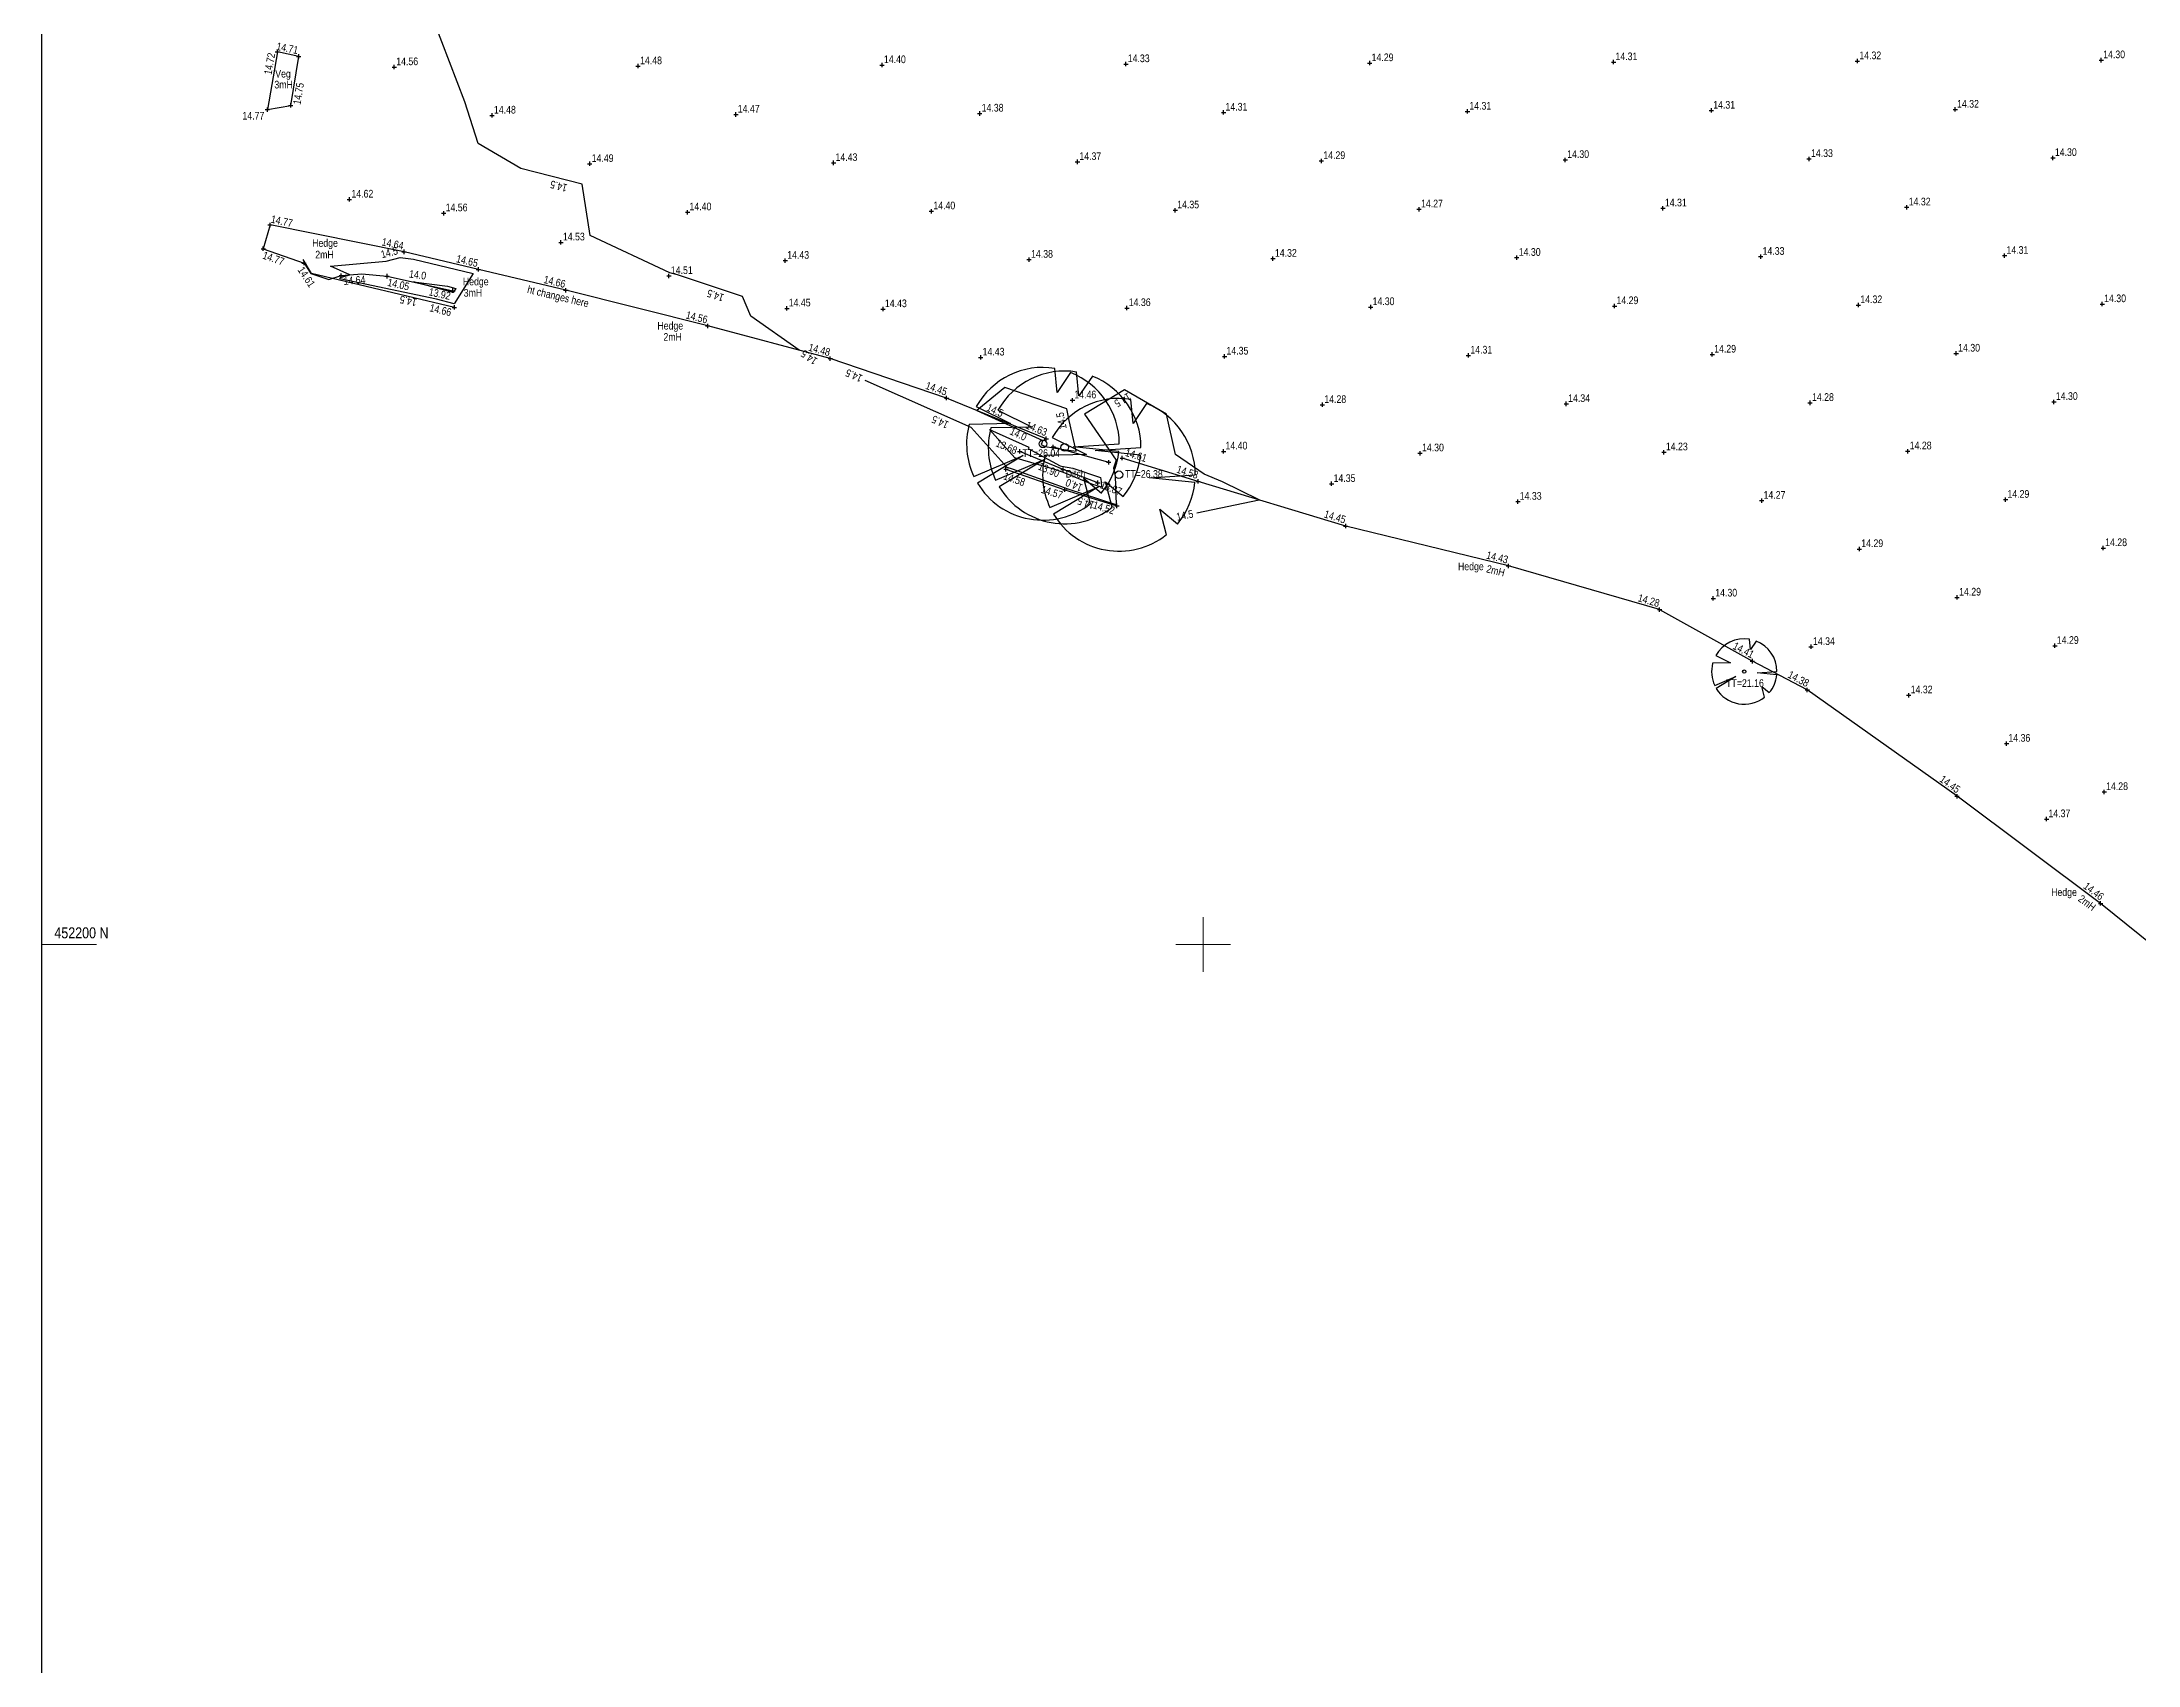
# Model space of a CAD drawing. Extents: x 452260 to 454003, y 451265 to 453203.
# Drawn here: x 452893.5 to 453085.7, y 452134 to 452282.7 of the extents above; entities that cross this region are included whole.
import ezdxf
from ezdxf.enums import TextEntityAlignment as Align

# ---------------------------------------------------------------- set-up
doc = ezdxf.new("R2010")
doc.units = 0
doc.header["$LTSCALE"] = 0.7
doc.header["$MEASUREMENT"] = 0
doc.header["$PDMODE"] = 2
doc.header["$PDSIZE"] = 0.2
doc.linetypes.add('DASHED', pattern=[5442.857143, 3628.571429, -1814.285714])
for name, color, linetype, lineweight in [('Border', 7, 'Continuous', 25), ('FFS_Tree Top Levels', 94, 'Continuous', 25), ('FPS_Bottom of Bank', 7, 'DASHED', 25), ('FPS_Contours-Minor', 184, 'Continuous', 25), ('FPS_Grid', 7, 'Continuous', 13), ('FPS_Hedge', 86, 'Continuous', 25), ('FPS_Hedge Top Level', 7, 'Continuous', 25), ('FPS_Levels', 7, 'Continuous', 25), ('FPS_Spot Levels', 7, 'Continuous', 25), ('FPS_Text', 7, 'Continuous', 25), ('FPS_Top of Bank', 7, 'DASHED', 25), ('FPS_Tree Canopy', 3, 'Continuous', 25), ('FPS_Trees', 77, 'Continuous', 25), ('FPS_Vegetation', 3, 'Continuous', 25)]:
    doc.layers.add(name, color=color, linetype=linetype, lineweight=lineweight)
doc.styles.add('Default', font='ARIALN.TTF')
doc.styles.get("Standard").update_dxf_attribs({"font": 'ARIALN.TTF'})

# ---------------------------------------------------------------- blocks, each defined once
blk = doc.blocks.new('Tree1R')
at = {"layer": 'FPS_Trees', "color": 77, "linetype": 'Continuous', "lineweight": 25}
for points in [[(0.363, 0.931, 0), (0.187, 0.673, 0), (0.157, 0.987, 0)], [(-0.873, 0.486, 0), (-0.424, 0.264, 0), (-0.967, 0.254, 0)], [(-0.904, -0.429, 0), (-0.257, -0.156, 0), (-0.857, -0.517, 0)], [(0.995, -0.101, 0), (0.398, -0.041, 0), (1, -0.001, 0)], [(0.622, -0.785, 0), (0.536, -0.452, 0), (0.765, -0.645, 0)]]:
    blk.add_polyline3d(points, dxfattribs=at)
at = {"layer": 'FPS_Trees', "color": 42, "linetype": 'Continuous', "lineweight": 25}
blk.add_circle((0, -0.001), 0.05, dxfattribs=at)
at = {"layer": 'FPS_Trees', "color": 77, "linetype": 'Continuous', "lineweight": 25}
for start, end in [(80.968, 150.872), (0, 68.758), (165.198, 205.304), (319.896, 354.273), (211.031, 308.435)]:
    blk.add_arc((0, -0.001), 1, start, end, dxfattribs=at)

msp = doc.modelspace()

# ---------------------------------------------------------------- linework, layer by layer
at = {"layer": 'Border'}
msp.add_lwpolyline([(452893.52, 452312.76), (453432.15, 452312.76), (453432.15, 451898.65), (452893.52, 451898.65)], close=True, dxfattribs=at)
at = {"layer": 'FPS_Bottom of Bank'}
msp.add_polyline3d([(452990.34, 452242.33, 13.87), (452987.15, 452243.53, 13.9), (452983.19, 452245.2, 13.68)], dxfattribs=at)
for p in [(452983.19, 452245.2, 13.68), (452987.15, 452243.53, 13.9), (452990.34, 452242.33, 13.87)]:
    msp.add_point(p, dxfattribs=at)
at = {"layer": 'FPS_Contours-Minor', "elevation": 14.5, "flags": 128}
for points in [[(452962.95, 452254.47), (452958.54, 452257.58), (452957.77, 452259.39), (452951.81, 452261.39), (452951.1, 452261.58), (452943.79, 452265), (452943.07, 452269.68), (452937.44, 452271.12), (452933.52, 452273.41), (452932.31, 452277.23), (452928.79, 452286.4), (452922.94, 452288.38), (452922.89, 452288.44), (452922.89, 452288.46), (452922.88, 452288.49), (452921.46, 452295.62), (452920.64, 452302.08), (452919.91, 452303.33), (452918.9, 452303.56), (452917.31, 452299.85)], [(452999.42, 452239.57), (453005.14, 452240.76), (453001.76, 452242.41), (453000.1, 452243.11), (452997.46, 452244.91), (452996.63, 452248.6), (452992.78, 452250.83), (452989.11, 452248.62), (452992.01, 452244.41), (452991.79, 452243.66), (452991.92, 452242.93), (452992.03, 452240.3), (452987.61, 452241.75), (452987.3, 452241.87), (452982.53, 452243.57), (452982.04, 452243.72), (452978.73, 452247.4), (452969.01, 452251.69)]]:
    msp.add_lwpolyline(points, dxfattribs=at)
at = {"layer": 'FPS_Contours-Minor', "flags": 128}
for points, elevation in [([(452921.76, 452261.38), (452919.97, 452262.18), (452925.1, 452262.64), (452926.37, 452262.96), (452927.59, 452262.81), (452933.06, 452261.49), (452931.31, 452258.73), (452929.71, 452259.16), (452920.84, 452261.02), (452920.91, 452261.14)], 14.5), ([(452931.22, 452259.76), (452927.58, 452260.73), (452930.71, 452260.33), (452931.47, 452260.14)], 14), ([(452985.5, 452245.65), (452986.28, 452245.53), (452987.01, 452245.4), (452988.37, 452245.21), (452987.71, 452248.02), (452987.49, 452249.1), (452981.82, 452251.07), (452979.25, 452248.95), (452985.3, 452246.2), (452985.14, 452245.84)], 14.5), ([(452988.04, 452243.67), (452990.6, 452242.81), (452990.66, 452242.45), (452990.68, 452241.91), (452989.78, 452242.21), (452987.18, 452243.25), (452986.39, 452243.54), (452982.74, 452244.62), (452980.41, 452247.22), (452984.01, 452245.58), (452983.95, 452245.45), (452986.88, 452243.88), (452987.01, 452243.86)], 14)]:
    msp.add_lwpolyline(points, close=True, dxfattribs=dict(at, elevation=elevation))
at = {"layer": 'FPS_Grid'}
for p, q in [((453000, 452197.5), (453000, 452202.5)), ((452893.52, 452200), (452898.52, 452200)), ((452997.5, 452200), (453002.5, 452200))]:
    msp.add_line(p, q, dxfattribs=at)
at = {"layer": 'FPS_Hedge'}
msp.add_line((453041.85, 452230.7, 14.28), (453050.36, 452225.97, 14.41), dxfattribs=at)
for points in [[(452985.62, 452246.36, 14.63), (452976.48, 452250.08, 14.45), (452965.81, 452253.7, 14.48), (452954.58, 452256.7, 14.56), (452941.56, 452259.97, 14.66), (452933.54, 452261.88, 14.65), (452926.73, 452263.49, 14.64), (452914.44, 452265.96, 14.77), (452913.81, 452263.78, 14.77), (452917.56, 452262.46, 14.61), (452918.19, 452261.52, 14.68), (452919.82, 452260.96, 14.61), (452920.97, 452261.31, 14.64), (452922.86, 452261.46, 14.31), (452925.17, 452261.26, 14.05), (452931.21, 452259.93, 13.92)], [(453041.85, 452230.7, 14.28), (453027.99, 452234.7, 14.43), (453013.07, 452238.36, 14.45), (452999.54, 452242.45, 14.53), (452992.59, 452244.59, 14.61)], [(453173.44, 452136.38, 14.19), (453164.95, 452142.94, 14.32), (453152.51, 452151.28, 14.3), (453138.52, 452161, 14.38), (453126.85, 452169.71, 14.36), (453116.96, 452176.48, 14.37), (453100.26, 452188.07, 14.45), (453094.2, 452194.17, 14.39), (453082.29, 452203.77, 14.46), (453069.14, 452213.59, 14.45), (453055.39, 452223.34, 14.38), (453050.36, 452225.97, 14.41)]]:
    msp.add_polyline3d(points, dxfattribs=at)
for p in [(452914.44, 452265.96, 14.77), (452913.81, 452263.78, 14.77), (452917.56, 452262.46, 14.61), (452926.73, 452263.49, 14.64), (452920.97, 452261.31, 14.64), (452925.17, 452261.26, 14.05), (452933.54, 452261.88, 14.65), (452931.21, 452259.93, 13.92), (452941.56, 452259.97, 14.66), (452954.58, 452256.7, 14.56), (452965.81, 452253.7, 14.48), (452976.48, 452250.08, 14.45), (452985.62, 452246.36, 14.63), (452992.59, 452244.59, 14.61), (452999.54, 452242.45, 14.53), (453013.07, 452238.36, 14.45), (453027.99, 452234.7, 14.43), (453041.85, 452230.7, 14.28), (453050.36, 452225.97, 14.41), (453055.39, 452223.34, 14.38), (453069.14, 452213.59, 14.45), (453082.29, 452203.77, 14.46)]:
    msp.add_point(p, dxfattribs=at)
at = {"layer": 'FPS_Spot Levels'}
for p in [(452925.83, 452280.43, 14.56), (452948.19, 452280.52, 14.48), (452970.56, 452280.61, 14.4), (452992.92, 452280.7, 14.33), (453015.28, 452280.79, 14.29), (453037.64, 452280.88, 14.31), (453060, 452280.97, 14.32), (453082.36, 452281.06, 14.3), (452934.8, 452275.99, 14.48), (452957.16, 452276.08, 14.47), (452979.52, 452276.17, 14.38), (453001.88, 452276.27, 14.31), (453024.24, 452276.36, 14.31), (453046.6, 452276.45, 14.31), (453068.96, 452276.54, 14.32), (453055.56, 452272.01, 14.33), (453077.92, 452272.1, 14.3), (452943.76, 452271.56, 14.49), (452966.12, 452271.65, 14.43), (452988.48, 452271.74, 14.37), (453010.84, 452271.83, 14.29), (453033.2, 452271.92, 14.3), (452921.72, 452268.29, 14.62), (452930.36, 452267.03, 14.56), (452952.72, 452267.12, 14.4), (452975.08, 452267.21, 14.4), (452997.44, 452267.3, 14.35), (453019.8, 452267.39, 14.27), (453042.16, 452267.48, 14.31), (453064.52, 452267.58, 14.32), (452941.11, 452264.36, 14.53), (452961.68, 452262.69, 14.43), (452984.04, 452262.78, 14.38), (453006.4, 452262.87, 14.32), (453028.76, 452262.96, 14.3), (453051.13, 452263.05, 14.33), (453073.49, 452263.14, 14.31), (452951.02, 452261.28, 14.51), (453060.09, 452258.61, 14.32), (453082.45, 452258.7, 14.3), (452961.83, 452258.31, 14.45), (452970.65, 452258.25, 14.43), (452993.01, 452258.34, 14.36), (453015.37, 452258.43, 14.3), (453037.73, 452258.52, 14.29), (452979.61, 452253.81, 14.43), (453001.97, 452253.9, 14.35), (453024.33, 452254, 14.31), (453046.69, 452254.09, 14.29), (453069.05, 452254.18, 14.3), (452988.02, 452249.88, 14.46), (453010.93, 452249.47, 14.28), (453033.29, 452249.56, 14.34), (453055.65, 452249.65, 14.28), (453078.01, 452249.74, 14.3), (453001.88, 452245.2, 14.4), (453042.25, 452245.12, 14.23), (453064.61, 452245.21, 14.28), (453019.89, 452245.03, 14.3), (453011.78, 452242.23, 14.35), (453028.86, 452240.6, 14.33), (453051.22, 452240.69, 14.27), (453073.58, 452240.78, 14.29), (453060.18, 452236.25, 14.29), (453082.54, 452236.34, 14.28), (453046.78, 452231.73, 14.3), (453069.14, 452231.82, 14.29), (453055.74, 452227.29, 14.34), (453078.1, 452227.38, 14.29), (453064.7, 452222.85, 14.32), (453073.67, 452218.42, 14.36), (453082.63, 452213.98, 14.28), (453077.34, 452211.49, 14.37)]:
    msp.add_point(p, dxfattribs=at)
at = {"layer": 'FPS_Top of Bank'}
for points in [[(452931.34, 452258.4, 14.66), (452918.23, 452261.49, 14.68), (452917.48, 452262.8, 14.66)], [(452986.25, 452245.61, 14.52), (452991.34, 452244.2, 14.37)], [(452981.92, 452243.57, 14.58), (452987.32, 452241.68, 14.57), (452992.1, 452240.21, 14.52)]]:
    msp.add_polyline3d(points, dxfattribs=at)
for p in [(452931.34, 452258.4, 14.66), (452986.25, 452245.61, 14.52), (452981.92, 452243.57, 14.58), (452991.34, 452244.2, 14.37), (452987.32, 452241.68, 14.57), (452992.1, 452240.21, 14.52)]:
    msp.add_point(p, dxfattribs=at)
at = {"layer": 'FPS_Vegetation'}
msp.add_polyline3d([(452916.34, 452276.91, 14.75), (452917.07, 452281.41, 14.71), (452915.12, 452281.81, 14.72), (452914.19, 452276.53, 14.77)], close=True, dxfattribs=at)
for p in [(452915.12, 452281.81, 14.72), (452917.07, 452281.41, 14.71), (452914.19, 452276.53, 14.77), (452916.34, 452276.91, 14.75)]:
    msp.add_point(p, dxfattribs=at)

# ---------------------------------------------------------------- block references
at = {"layer": 'FPS_Tree Canopy'}
for p, xscale, yscale, zscale in [((452985.31, 452245.9, 14.57), 7, 7, 7), ((452987.3, 452245.57, 14.55), 7, 7, 7), ((452992.28, 452243.06, 14.64), 7, 7, 7), ((453049.62, 452225.02, 14.44), 3, 3, 3)]:
    msp.add_blockref('Tree1R', p, dxfattribs=dict(at, xscale=xscale, yscale=yscale, zscale=zscale))

# ---------------------------------------------------------------- texts
at = {"layer": 'FFS_Tree Top Levels', "style": 'Default'}
for s, p in [('TT=26.04', (452983.43, 452244.69)), ('TT=26.38', (452992.84, 452242.78)), ('TT=21.16', (453047.96, 452223.61))]:
    msp.add_text(s, height=0.7, dxfattribs=at).set_placement(p)
at = {"layer": 'FPS_Contours-Minor', "style": 'Default'}
for s, rotation, p in [('14.5', 165.6395, (452940.99, 452269.85, 14.5)), ('14.5', 14.5725, (452925.46, 452263.09, 14.5)), ('14.0', 352.6446, (452927.93, 452261.04, 14)), ('14.5', 168.1334, (452927.18, 452259.33, 14.5)), ('14.5', 161.4518, (452955.39, 452259.82, 14.5)), ('14.5', 335.5213, (452980.78, 452248.64, 14.5)), ('14.5', 211.0692, (452992.44, 452250.21, 14.5)), ('14.5', 156.1601, (452976.02, 452248.21, 14.5)), ('14.0', 335.5213, (452982.91, 452246.47, 14)), ('14.5', 101.4545, (452987.34, 452248.07, 14.5)), ('14.0', 158.0789, (452988.29, 452242.43, 14)), ('14.5', 161.8324, (452989.36, 452240.8, 14.5))]:
    msp.add_text(s, height=0.7, rotation=rotation, dxfattribs=at).set_placement(p, align=Align.CENTER)
for rotation, p in [(144.7485, (452963.23, 452254.27, 14.5)), (11.7625, (452999.08, 452239.5, 14.5))]:
    msp.add_text('14.5', height=0.7, rotation=rotation, dxfattribs=at).set_placement(p, align=Align.MIDDLE_RIGHT)
msp.add_text('14.5', height=0.7, rotation=156.1601, dxfattribs=at).set_placement((452968.69, 452251.83, 14.5), align=Align.MIDDLE_LEFT)
at = {"layer": 'FPS_Grid'}
msp.add_text('452200 N', height=1, dxfattribs=at).set_placement((452894.66, 452200.57))
at = {"layer": 'FPS_Hedge Top Level', "style": 'Default'}
for s, p in [('Hedge', (452920.66, 452263.95, 14.77)), ('2mH', (452920.28, 452262.89, 14.77)), ('Hedge', (452934.48, 452260.42, 14.77)), ('3mH', (452933.89, 452259.38, 14.65)), ('Hedge', (452952.32, 452256.37, 14.77)), ('2mH', (452952.2, 452255.34, 14.56)), ('Hedge', (453025.73, 452234.31, 14.77)), ('Hedge', (453080.12, 452204.45, 14.77))]:
    msp.add_text(s, height=0.7, dxfattribs=at).set_placement(p, align=Align.RIGHT)
for s, rotation, p in [('ht changes here', 346.5894, (452943.57, 452258.4, 14.66)), ('2mH', 346.1982, (453027.56, 452233.72, 14.43)), ('2mH', 323.2518, (453081.52, 452203.03, 14.46))]:
    msp.add_text(s, height=0.7, rotation=rotation, dxfattribs=at).set_placement(p, align=Align.RIGHT)
at = {"layer": 'FPS_Levels', "style": 'Default'}
for s, rotation, p in [('14.71', 348.4261, (452916.94, 452281.61, 14.71)), ('14.72', 79.9555, (452914.92, 452281.66, 14.72)), ('14.77', 347.8625, (452916.43, 452265.75, 14.77)), ('14.64', 348.6333, (452926.6, 452263.69, 14.64)), ('14.65', 346.7482, (452933.41, 452262.09, 14.65)), ('14.66', 346.5894, (452941.43, 452260.18, 14.66)), ('14.56', 345.9122, (452954.46, 452256.91, 14.56)), ('14.48', 345.0512, (452965.69, 452253.92, 14.48)), ('14.45', 341.244, (452976.38, 452250.3, 14.45)), ('14.63', 337.8239, (452985.52, 452246.58, 14.63)), ('14.61', 342.8911, (452994.71, 452244.21, 29.16)), ('14.53', 342.8911, (452999.42, 452242.67, 14.53)), ('14.45', 343.1695, (453012.95, 452238.58, 14.45)), ('14.43', 346.1982, (453027.86, 452234.91, 14.43)), ('14.28', 343.9253, (453041.73, 452230.92, 14.28)), ('14.41', 332.4336, (453050.28, 452226.21, 14.41)), ('14.38', 332.4336, (453055.32, 452223.58, 14.38)), ('14.45', 324.645, (453069.1, 452213.83, 14.45)), ('14.46', 323.2518, (453082.26, 452204.01, 14.46))]:
    msp.add_text(s, height=0.7, rotation=rotation, dxfattribs=at).set_placement(p, align=Align.RIGHT)
for s, rotation, p in [('14.75', 80.6697, (452916.54, 452277.06, 14.75)), ('14.77', 340.6871, (452913.92, 452263.55, 14.77)), ('14.61', 303.8381, (452917.51, 452262.22, 14.61)), ('14.64', 4.4646, (452921.15, 452261.15, 14.64)), ('14.05', 347.5205, (452925.31, 452261.06, 14.05)), ('13.92', 347.5205, (452929.09, 452260.2, 13.92))]:
    msp.add_text(s, height=0.7, rotation=rotation, dxfattribs=at).set_placement(p, align=Align.TOP_LEFT)
msp.add_text('14.77', height=0.7, dxfattribs=at).set_placement((452911.91, 452276.32, 14.77), align=Align.TOP_LEFT)
for s, rotation, p in [('14.66', 346.7612, (452931.13, 452258.27, 14.66)), ('13.68', 337.1796, (452983.04, 452245.56, 13.68)), ('13.90', 337.1796, (452986.92, 452243.44, 13.9)), ('13.87', 339.3063, (452992.63, 452241.8, 13.87))]:
    msp.add_text(s, height=0.7, rotation=rotation, dxfattribs=at).set_placement(p, align=Align.TOP_RIGHT)
for s, rotation, p in [('14.58', 340.6801, (452981.63, 452242.66, 14.58)), ('14.57', 342.9069, (452985.07, 452241.42, 14.57)), ('14.52', 342.9069, (452989.84, 452240, 14.52))]:
    msp.add_text(s, height=0.7, rotation=rotation, dxfattribs=at).set_placement(p)
at = {"layer": 'FPS_Spot Levels', "style": 'Default'}
for s, p in [('14.32', (453060.17, 452281.15, 14.32)), ('14.30', (453082.53, 452281.24, 14.3)), ('14.56', (452926.01, 452280.6, 14.56)), ('14.48', (452948.37, 452280.69, 14.48)), ('14.40', (452970.73, 452280.79, 14.4)), ('14.33', (452993.09, 452280.88, 14.33)), ('14.29', (453015.45, 452280.97, 14.29)), ('14.31', (453037.81, 452281.06, 14.31)), ('14.48', (452934.97, 452276.17, 14.48)), ('14.47', (452957.33, 452276.26, 14.47)), ('14.38', (452979.69, 452276.35, 14.38)), ('14.31', (453002.05, 452276.44, 14.31)), ('14.31', (453024.41, 452276.53, 14.31)), ('14.31', (453046.77, 452276.62, 14.31)), ('14.32', (453069.13, 452276.71, 14.32)), ('14.49', (452943.93, 452271.73, 14.49)), ('14.43', (452966.29, 452271.82, 14.43)), ('14.37', (452988.65, 452271.91, 14.37)), ('14.29', (453011.02, 452272, 14.29)), ('14.30', (453033.38, 452272.1, 14.3)), ('14.33', (453055.74, 452272.19, 14.33)), ('14.30', (453078.1, 452272.28, 14.3)), ('14.62', (452921.9, 452268.47, 14.62)), ('14.31', (453042.34, 452267.66, 14.31)), ('14.32', (453064.7, 452267.75, 14.32)), ('14.56', (452930.54, 452267.21, 14.56)), ('14.40', (452952.9, 452267.3, 14.4)), ('14.40', (452975.26, 452267.39, 14.4)), ('14.35', (452997.62, 452267.48, 14.35)), ('14.27', (453019.98, 452267.57, 14.27)), ('14.53', (452941.29, 452264.54, 14.53)), ('14.43', (452961.86, 452262.86, 14.43)), ('14.38', (452984.22, 452262.95, 14.38)), ('14.32', (453006.58, 452263.04, 14.32)), ('14.30', (453028.94, 452263.13, 14.3)), ('14.33', (453051.3, 452263.22, 14.33)), ('14.31', (453073.66, 452263.31, 14.31)), ('14.51', (452951.19, 452261.46, 14.51)), ('14.45', (452962, 452258.49, 14.45)), ('14.43', (452970.82, 452258.42, 14.43)), ('14.36', (452993.18, 452258.52, 14.36)), ('14.30', (453015.54, 452258.61, 14.3)), ('14.29', (453037.9, 452258.7, 14.29)), ('14.32', (453060.26, 452258.79, 14.32)), ('14.30', (453082.62, 452258.88, 14.3)), ('14.31', (453024.5, 452254.17, 14.31)), ('14.29', (453046.86, 452254.26, 14.29)), ('14.30', (453069.23, 452254.35, 14.3)), ('14.43', (452979.78, 452253.99, 14.43)), ('14.35', (453002.14, 452254.08, 14.35)), ('14.46', (452988.19, 452250.06, 14.46)), ('14.28', (453011.11, 452249.64, 14.28)), ('14.34', (453033.47, 452249.73, 14.34)), ('14.28', (453055.83, 452249.83, 14.28)), ('14.30', (453078.19, 452249.92, 14.3)), ('14.40', (453002.05, 452245.38, 14.4)), ('14.30', (453020.07, 452245.21, 14.3)), ('14.23', (453042.43, 452245.3, 14.23)), ('14.28', (453064.79, 452245.39, 14.28)), ('14.35', (453011.96, 452242.4, 14.35)), ('14.33', (453029.03, 452240.77, 14.33)), ('14.27', (453051.39, 452240.86, 14.27)), ('14.29', (453073.75, 452240.95, 14.29)), ('14.29', (453060.35, 452236.43, 14.29)), ('14.28', (453082.71, 452236.52, 14.28)), ('14.30', (453046.96, 452231.9, 14.3)), ('14.29', (453069.32, 452231.99, 14.29)), ('14.34', (453055.92, 452227.46, 14.34)), ('14.29', (453078.28, 452227.56, 14.29)), ('14.32', (453064.88, 452223.03, 14.32)), ('14.36', (453073.84, 452218.59, 14.36)), ('14.28', (453082.8, 452214.16, 14.28)), ('14.37', (453077.51, 452211.67, 14.37))]:
    msp.add_text(s, height=0.7, dxfattribs=at).set_placement(p)
at = {"layer": 'FPS_Text', "style": 'Default'}
msp.add_text('Veg', height=0.7, dxfattribs=at).set_placement((452915.63, 452279.47, 14.59), align=Align.CENTER)
msp.add_text('3mH', height=0.7, dxfattribs=at).set_placement((452915.68, 452279.17, 14.77), align=Align.TOP_CENTER)
at = {"layer": 'FPS_Text'}
msp.add_text('Ditch', height=0.7, dxfattribs=at).set_placement((452987.4, 452242.8))

doc.saveas('drawing.dxf')
